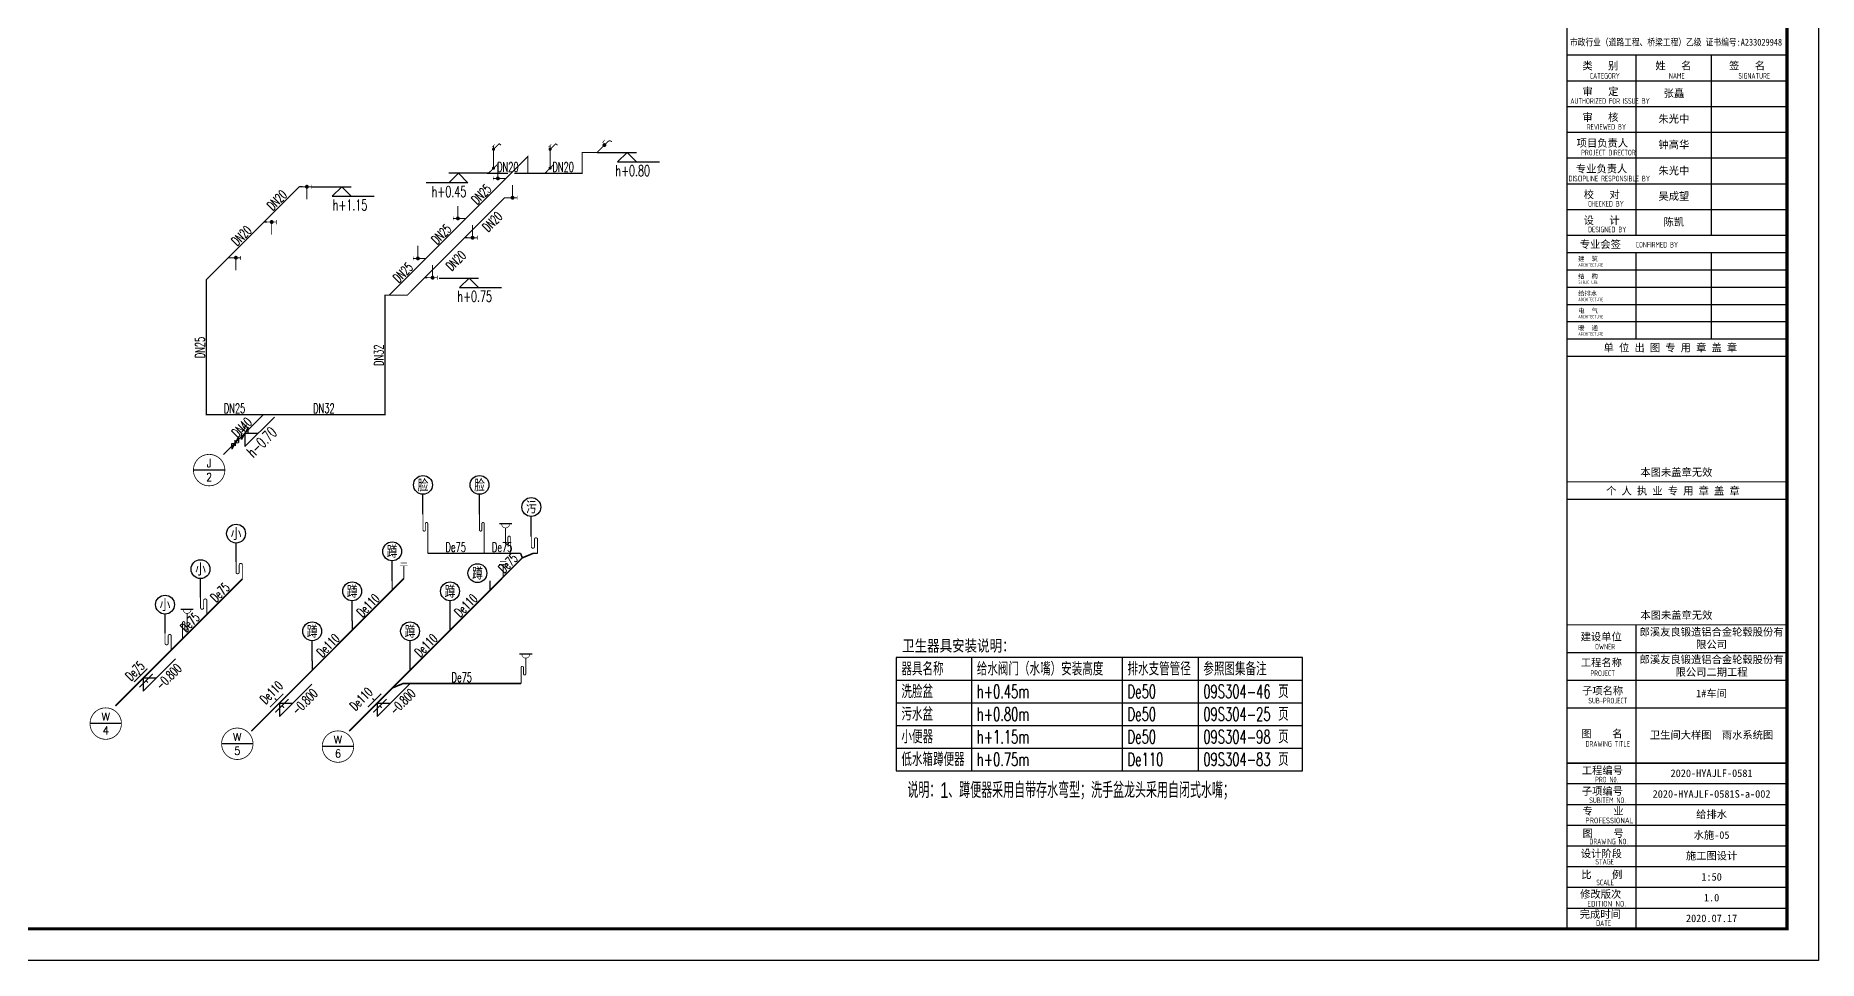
# Model space of a CAD drawing. Extents: x 12811826 to 27008858, y -1172757 to 50528.
# Drawn here: x 13510002 to 13538385, y -601343 to -586627 of the extents above; entities that cross this region are included whole.
import ezdxf
from ezdxf.enums import TextEntityAlignment as Align

# ---------------------------------------------------------------- set-up
doc = ezdxf.new("R2010")
doc.units = 0
doc.header["$LTSCALE"] = 1000
doc.header["$MEASUREMENT"] = 0
for name, color, linetype in [('DIM_污水', 3, 'Continuous'), ('DIM_消防', 3, 'Continuous'), ('EQUIP_地漏', 7, 'Continuous'), ('EQUIP_污水', 7, 'Continuous'), ('EQUIP_给水', 7, 'Continuous'), ('PIPE-污水', 2, 'Continuous'), ('PIPE-给水', 3, 'Continuous'), ('PUB_TITLE', 4, 'Continuous'), ('TEXT_污水', 7, 'Continuous'), ('TEXT_给水', 7, 'Continuous'), ('TK', 4, 'Continuous'), ('TWT_DIM', 3, 'Continuous'), ('TWT_ELEV', 3, 'Continuous'), ('TWT_IDEN', 3, 'Continuous'), ('TWT_TAB', 7, 'Continuous'), ('TWT_TEXT', 7, 'Continuous'), ('VALVE_污水', 7, 'Continuous'), ('VALVE_给水', 7, 'Continuous')]:
    doc.layers.add(name, color=color, linetype=linetype)
doc.styles.add('-宋体', font='', dxfattribs={"width": 0.8})
doc.styles.add('_TWT_CIRCLE', font='COMPLEX', dxfattribs={"width": 1.1, "height": 3, "bigfont": 'HZTXT'})
doc.styles.add('_TWT_DIM_ELE', font='SIMPLEX', dxfattribs={"width": 0.8, "height": 3, "bigfont": 'HZTXT'})
doc.styles.add('_TWT_PIPEDN', font='SIMPLEX', dxfattribs={"width": 0.8, "height": 3, "bigfont": 'HZTXT'})
doc.styles.add('_TWT_SANITARY', font='', dxfattribs={"width": 0.8, "height": 3.5})
doc.styles.add('HZ', font='txt_____.ttf', dxfattribs={"bigfont": 'hztxt'})
doc.styles.add('TSSD_REIN', font='tssdeng.shx', dxfattribs={"width": 0.7, "bigfont": 'tssdchn.shx'})
doc.styles.add('中西文等高字体', font='HZTXT_E.shx', dxfattribs={"width": 0.7, "bigfont": 'HZTXT.shx'})
doc.styles.add('图签宋体', font='', dxfattribs={"height": 300})
doc.styles.get('-宋体').set_extended_font_data('SimSun')
doc.styles.get('_TWT_SANITARY').set_extended_font_data('SimSun')
doc.styles.get('图签宋体').set_extended_font_data('NSimSun')

# ---------------------------------------------------------------- blocks, each defined once
blk = doc.blocks.new('GeYuanFrame_60560235', base_point=(20.09, 4.53))
at = {"layer": 'PUB_TITLE'}
for points in [[(803.09, 235.33), (803.09, 292.73)], [(827.09, 235.33), (827.09, 292.73)], [(803.09, 202.33), (803.09, 229.83)], [(827.09, 202.33), (827.09, 229.83)], [(803.09, 14.53), (803.09, 111.33)]]:
    blk.add_lwpolyline(points, dxfattribs=at)
at = {"layer": 'TK'}
for p, q in [((781.09, 284.53), (851.09, 284.53)), ((781.09, 276.33), (851.09, 276.33)), ((781.09, 268.13), (851.09, 268.13)), ((781.09, 259.93), (851.09, 259.93)), ((781.09, 251.73), (851.09, 251.73)), ((781.09, 243.53), (851.09, 243.53)), ((781.09, 235.33), (851.09, 235.33)), ((781.09, 235.33), (851.09, 235.33)), ((781.09, 102.53), (851.09, 102.53)), ((781.09, 93.73), (851.09, 93.73)), ((781.09, 84.93), (803.09, 84.93)), ((781.09, 84.93), (851.09, 84.93)), ((781.09, 67.37), (851.09, 67.37)), ((781.09, 67.33), (851.09, 67.33)), ((781.09, 60.77), (851.09, 60.77)), ((781.09, 54.17), (851.09, 54.17)), ((781.09, 47.57), (851.09, 47.57)), ((781.09, 40.97), (851.09, 40.97)), ((781.09, 34.37), (851.09, 34.37)), ((781.09, 27.77), (851.09, 27.77)), ((781.09, 21.17), (851.09, 21.17)), ((781.09, 14.53), (851.09, 14.53))]:
    blk.add_line(p, q, dxfattribs=at)
blk.add_lwpolyline([(20.09, 4.53), (20.09, 598.53), (861.09, 598.53), (861.09, 4.53)], close=True, dxfattribs=at)
at = {"layer": 'TK', "const_width": 1}
blk.add_lwpolyline([(45.09, 588.53), (851.09, 588.53), (851.09, 14.53), (45.09, 14.53)], close=True, dxfattribs=at)
at = {"layer": 'TK'}
for points, const_width in [([(781.09, 588.53), (781.09, 14.53)], 0.4), ([(781.09, 292.73), (851.09, 292.73)], 0.35), ([(781.09, 292.73), (851.09, 292.73)], 0.35), ([(781.09, 235.33), (851.09, 235.33)], 0.35), ([(781.09, 202.33), (851.09, 202.33)], 0.35), ([(781.09, 156.83), (851.09, 156.83)], 0.35), ([(781.09, 111.33), (851.09, 111.33)], 0.35), ([(781.09, 67.37), (851.09, 67.37)], 0.35)]:
    blk.add_lwpolyline(points, dxfattribs=dict(at, const_width=const_width))
for points in [[(781.09, 292.73), (851.09, 292.73)], [(781.09, 235.33), (851.09, 235.33)], [(781.09, 229.83), (851.09, 229.83)], [(781.09, 224.33), (851.09, 224.33)], [(781.09, 218.83), (851.09, 218.83)], [(781.09, 213.33), (851.09, 213.33)], [(781.09, 207.83), (851.09, 207.83)], [(781.09, 202.33), (851.09, 202.33)], [(781.09, 196.83), (851.09, 196.83)], [(781.09, 151.33), (851.09, 151.33)]]:
    blk.add_lwpolyline(points, dxfattribs=at)
for s, height, style, width, p in [('市政行业（道路工程、桥梁工程）乙级 证书编号:A233029948', 2.2, '-宋体', 0.8, (782, 295.69)), ('CATEGORY', 1.8, 'TSSD_REIN', 0.7, (788.32, 285.17)), ('NAME', 1.8, 'TSSD_REIN', 0.7, (813.51, 285.17)), ('SIGNATURE', 1.8, 'TSSD_REIN', 0.7, (835.66, 285.17)), ('AUTHORIZED FOR ISSUE BY', 1.8, 'TSSD_REIN', 0.7, (782.12, 277.17)), ('REVIEWED BY', 1.8, 'TSSD_REIN', 0.7, (787.36, 268.91)), ('PROJECT DIRECTOR', 1.8, 'TSSD_REIN', 0.7, (785.55, 260.74)), ('DISCIPLINE RESPONSIBLE BY', 1.8, 'TSSD_REIN', 0.7, (781.57, 252.48)), ('CHECKED BY', 1.8, 'TSSD_REIN', 0.7, (787.75, 244.44)), ('DESIGNED BY', 1.8, 'TSSD_REIN', 0.7, (787.76, 236.27)), ('CONFIRMED BY', 1.8, 'TSSD_REIN', 0.7, (802.94, 231.42)), ('ARCHITECTURE', 1.08, 'TSSD_REIN', 0.7, (784.65, 225.34)), ('STRUCTURE', 1.08, 'TSSD_REIN', 0.7, (784.65, 219.84)), ('ARCHITECTURE', 1.08, 'TSSD_REIN', 0.7, (784.65, 214.34)), ('ARCHITECTURE', 1.08, 'TSSD_REIN', 0.7, (784.65, 208.84)), ('ARCHITECTURE', 1.08, 'TSSD_REIN', 0.7, (784.65, 203.34)), ('OWNER', 1.8, 'TSSD_REIN', 0.7, (789.98, 103.48)), ('PROJECT', 1.8, 'TSSD_REIN', 0.7, (788.52, 95.02)), ('SUB-PROJECT', 1.8, 'TSSD_REIN', 0.7, (787.86, 86.3)), ('DRAWING TITLE', 1.8, 'TSSD_REIN', 0.7, (786.97, 72.53)), ('PRO N0.', 1.8, 'TSSD_REIN', 0.7, (790.01, 61.15)), ('SUBITEM NO.', 1.8, 'TSSD_REIN', 0.7, (788.15, 54.58)), ('PROFESSIONAL', 1.8, 'TSSD_REIN', 0.8, (786.88, 48.15)), ('DRAWING NO.', 1.8, 'TSSD_REIN', 0.7, (788.19, 41.45)), ('STAGE', 1.8, 'TSSD_REIN', 0.7, (790.09, 35.03)), ('SCALE', 1.8, 'TSSD_REIN', 0.7, (790.38, 28.42)), ('EDITION NO.', 1.8, 'TSSD_REIN', 0.8, (787.53, 21.64)), ('DATE', 1.8, 'TSSD_REIN', 0.7, (790.33, 15.45))]:
    blk.add_text(s, height=height, dxfattribs=dict(at, style=style, width=width)).set_placement(p)
at = {"layer": 'TK', "style": '图签宋体'}
for s, height, p in [('类   别', 2.4, (785.97, 288.09)), ('姓   名', 2.4, (809.2, 288.09)), ('签   名', 2.4, (832.68, 288.09)), ('审   定', 2.4, (785.97, 279.89)), ('审   核', 2.4, (785.97, 271.69)), ('项目负责人', 2.4, (784.13, 263.49)), ('专业负责人', 2.4, (783.89, 255.29)), ('校   对', 2.4, (786.38, 247.09)), ('设   计', 2.4, (786.36, 238.89)), ('专业会签', 2.4, (785.12, 231.24)), ('建  筑', 1.44, (784.61, 227.11)), ('结  构', 1.44, (784.61, 221.61)), ('给排水', 1.44, (784.61, 216.11)), ('电  气', 1.44, (784.61, 210.61)), ('暖  通', 1.44, (784.61, 205.11)), ('单 位 出 图 专 用 章 盖 章', 2.4, (792.72, 198.35)), ('本图未盖章无效', 2.4, (804.43, 158.7)), ('个 人 执 业 专 用 章 盖 章', 2.4, (793.52, 152.77)), ('本图未盖章无效', 2.4, (804.43, 113.2)), ('建设单位', 2.4, (785.39, 106.33)), ('工程名称', 2.4, (785.47, 98.12)), ('子项名称', 2.4, (785.85, 89.14)), ('图    名', 2.4, (785.63, 75.5)), ('工程编号', 2.4, (785.77, 63.77)), ('子项编号', 2.4, (785.77, 57.19)), ('专    业', 2.4, (786.01, 50.88)), ('图    号', 2.4, (786.02, 43.77)), ('设计阶段', 2.4, (785.45, 37.32)), ('比    例', 2.4, (785.59, 30.63)), ('修改版次', 2.4, (785.24, 24.41)), ('完成时间', 2.4, (785.11, 18.02))]:
    blk.add_text(s, height=height, dxfattribs=at).set_placement(p)
at = {"layer": 'TK', "char_height": 2.4, "attachment_point": 5, "style": '图签宋体'}
for s, insert, width in [('张矗', (815.09, 280.4), 24), ('朱光中', (815.09, 272.23), 24), ('钟高华', (815.09, 264.03), 24), ('朱光中', (815.09, 255.76), 24), ('吴成望', (815.09, 247.63), 24), ('陈凯', (815.09, 239.43), 24), ('郎溪友良锻造铝合金轮毂股份有限公司', (827.09, 106.93), 48), ('郎溪友良锻造铝合金轮毂股份有限公司二期工程', (827.09, 98.13), 48), ('1#车间', (827.09, 89.33), 48), ('卫生间大样图  雨水系统图', (827.09, 76.13), 48), ('2020-HYAJLF-0581', (827.09, 64.07), 48), ('2020-HYAJLF-0581S-a-002', (827.09, 57.47), 48), ('给排水', (827.09, 50.87), 48), ('水施-05', (827.09, 44.27), 48), ('施工图设计', (827.09, 37.67), 48), ('1:50', (827.09, 31.07), 48), ('1.0', (827.09, 24.47), 48), ('2020.07.17', (827.09, 17.88), 48)]:
    blk.add_mtext(s, dxfattribs=dict(at, insert=insert, width=width))
blk = doc.blocks.new('$TWTSYS$00000053')
at = {"const_width": 30}
blk.add_lwpolyline([(0, 0), (283, 283, -0.443942), (411, 276, 1.105826)], format="xyb", dxfattribs=at)
for points, const_width in [([(102, 252), (192, 342)], 15), ([(154, 162), (154, 304)], 10)]:
    blk.add_lwpolyline(points, dxfattribs=dict(const_width=const_width))
at = {"const_width": 62.5}
blk.add_lwpolyline([(152, 152, 1), (196, 196, 1)], format="xyb", close=True, dxfattribs=at)
at = {"style": 'HZ', "width": 0.7, "flags": 1}
for tag in ['UNIT', 'WHAT', 'SPEC']:
    blk.add_attdef(tag, (0, 0), '', height=0.0001, dxfattribs=at)
blk = doc.blocks.new('$VALVE$00000335')
for p, q in [((178, 53), (-178, -53)), ((-125, 0), (-178, -53)), ((-125, 0), (-72, 53)), ((-72, 53), (72, -53)), ((0, 0), (-53, -53)), ((0, 0), (53, 53)), ((125, 0), (72, -53)), ((125, 0), (178, 53))]:
    blk.add_line(p, q)
for p in [(-125, 0), (125, 0)]:
    blk.add_point(p)
blk = doc.blocks.new('$VALVE$00000359')
for p, q in [((177, 53), (-177, -53)), ((-177, -53), (-71, 53)), ((-30, 88), (111, 88)), ((71, -53), (177, 53))]:
    blk.add_line(p, q)
for p in [(-124, 0), (124, 0)]:
    blk.add_point(p)
blk.add_solid([(41, 88), (23, 106), (111, 88)])
blk = doc.blocks.new('$TWTSYS$00000410')
blk.add_line((53, 944), (-347, 944))
for points, const_width in [([(-25, 944, -1.067664), (-275, 944)], 20), ([(0, 0), (0, 512, 1), (-75, 512), (-75, 312, -1), (-150, 312), (-150, 810)], 30)]:
    blk.add_lwpolyline(points, format="xyb", dxfattribs=dict(const_width=const_width))
at = {"style": 'HZ', "flags": 1}
for tag in ['UNIT', 'SPEC', 'WHAT']:
    blk.add_attdef(tag, (-150, 810), '', height=0.001, dxfattribs=at)
blk = doc.blocks.new('$TWTSYS$00000086')
at = {"const_width": 30}
blk.add_lwpolyline([(0, 0), (0, 946, 1), (-75, 946), (-75, 746, -1), (-150, 746), (-150, 1244)], format="xyb", dxfattribs=at)
blk = doc.blocks.new('$TWTSYS$00000408')
blk.add_line((-53, 944), (347, 944))
for points, const_width in [([(0, 0), (0, 512, -1), (75, 512), (75, 312, 1), (150, 312), (150, 810)], 30), ([(25, 944, 1.067664), (275, 944)], 20)]:
    blk.add_lwpolyline(points, format="xyb", dxfattribs=dict(const_width=const_width))
at = {"style": 'HZ', "flags": 1}
for tag in ['WHAT', 'SPEC', 'UNIT']:
    blk.add_attdef(tag, (150, 810), '', height=0.001, dxfattribs=at)
blk = doc.blocks.new('$TWTSYS$00000087')
at = {"const_width": 30}
blk.add_lwpolyline([(0, 0), (0, 456, 0.75), (-100, 456), (-100, 202, -0.75), (-200, 202), (-200, 540)], format="xyb", dxfattribs=at)
blk = doc.blocks.new('$TWTSYS$00000409')
blk.add_line((-53, 944), (347, 944))
for points, const_width in [([(0, 0), (0, 512, -1), (75, 512), (75, 312, 1), (150, 312), (150, 810)], 30), ([(25, 944, 1.067664), (275, 944)], 20)]:
    blk.add_lwpolyline(points, format="xyb", dxfattribs=dict(const_width=const_width))
at = {"style": 'HZ', "flags": 1}
for tag in ['WHAT', 'SPEC', 'UNIT']:
    blk.add_attdef(tag, (150, 810), '', height=0.001, dxfattribs=at)
blk = doc.blocks.new('$TWTSYS$00000426')
for points, const_width in [([(-125, 407), (125, 407)], 20), ([(-100, 500), (100, 500)], 20), ([(0, 407), (0, 0)], 30)]:
    blk.add_lwpolyline(points, dxfattribs=dict(const_width=const_width))
at = {"style": 'HZ', "width": 0.7, "flags": 1}
for tag in ['UNIT', 'SPEC', 'WHAT']:
    blk.add_attdef(tag, (0, 0), '', height=0.001, dxfattribs=at)
blk = doc.blocks.new('$TWTSYS$00000090')
at = {"color": 0, "const_width": 42}
blk.add_lwpolyline([(0, 303), (0, 0)], dxfattribs=at)
blk = doc.blocks.new('$VALVE$00000553')
at = {"const_width": 30}
for points in [[(0, 100), (-250, 100), (-250, 100)], [(0, 100), (0, 175)], [(0, 100), (250, 100), (250, 100)], [(-250, -100), (-250, -100), (0, -100)], [(250, -100), (250, -100), (0, -100)], [(0, -175), (0, -100)]]:
    blk.add_lwpolyline(points, dxfattribs=at)
blk = doc.blocks.new('$ATTACHMENT$00000128')
for points, const_width in [([(0, 0), (-300, 0)], 30), ([(-298, 60), (-298, -70)], 15), ([(-150, 0), (-150, -400)], 30)]:
    blk.add_lwpolyline(points, dxfattribs=dict(const_width=const_width))
at = {"const_width": 62.5}
blk.add_lwpolyline([(-119, 0, -1), (-181, 0, -1)], format="xyb", close=True, dxfattribs=at)
at = {"style": 'HZ', "width": 0.7, "flags": 1}
for tag in ['UNIT', 'SPEC', 'WHAT']:
    blk.add_attdef(tag, (0, 0), '', height=0.001, dxfattribs=at)
blk = doc.blocks.new('$ATTACHMENT$00000125')
for points, const_width in [([(0, 0), (320, 0)], 30), ([(170, 0), (170, 400)], 30), ([(320, -65), (320, 65)], 15)]:
    blk.add_lwpolyline(points, dxfattribs=dict(const_width=const_width))
at = {"const_width": 62.5}
blk.add_lwpolyline([(139, 0, -1), (201, 0, -1)], format="xyb", close=True, dxfattribs=at)
at = {"style": 'HZ', "width": 0.7, "flags": 1}
for tag in ['UNIT', 'SPEC', 'WHAT']:
    blk.add_attdef(tag, (0, 0), '', height=0.001, dxfattribs=at)
blk = doc.blocks.new('$ATTACHMENT$00000141')
for points, const_width in [([(50, 769), (146, 865)], 15), ([(103, 705), (280, 882), (344, 834)], 30), ([(103, 822), (103, 103)], 30), ([(0, 0), (220, 220)], 30), ([(220, 278), (220, 154)], 15)]:
    blk.add_lwpolyline(points, dxfattribs=dict(const_width=const_width))
at = {"const_width": 50}
for points in [[(78, 705, 1), (128, 705, 1)], [(78, 105, 1), (128, 105, 1)]]:
    blk.add_lwpolyline(points, format="xyb", close=True, dxfattribs=at)
at = {"style": 'HZ', "width": 0.7, "flags": 1}
for tag in ['UNIT', 'SPEC', 'WHAT']:
    blk.add_attdef(tag, (0, 0), '', height=0.001, dxfattribs=at)

msp = doc.modelspace()

# ---------------------------------------------------------------- hatches: boundary and pattern name
at = {"layer": 'PIPE-污水', "linetype": 'Continuous'}
for points in [[(13517922.1, -594866.3), (13517917.3, -594854.7), (13517919.6, -594853.8)], [(13517922.1, -594866.3), (13517922.1, -594853.8), (13517919.6, -594853.8)], [(13515849.9, -596938.4), (13515845.1, -596926.9), (13515847.4, -596925.9)], [(13515849.9, -596938.4), (13515849.9, -596925.9), (13515847.4, -596925.9)]]:
    msp.add_hatch(color=256, dxfattribs=at).paths.add_polyline_path(points)
at = {"layer": 'PIPE-给水', "linetype": 'Continuous'}
for points in [[(13517839, -588549.1), (13517832.9, -588542.9), (13517847.8, -588528)], [(13517839, -588549.1), (13517847.8, -588549.1), (13517847.8, -588528)], [(13518702.4, -588485), (13518693.7, -588485), (13518693.7, -588476.2)], [(13518702.4, -588485), (13518702.4, -588476.2), (13518693.7, -588476.2)], [(13518939.8, -588485), (13518946, -588491.2), (13518943.4, -588493.7)], [(13518939.8, -588485), (13518939.8, -588493.7), (13518943.4, -588493.7)], [(13517210.6, -588817), (13517204.5, -588810.8), (13517189.5, -588825.8)], [(13517210.6, -588817), (13517210.6, -588825.8), (13517189.5, -588825.8)], [(13518702.4, -588817), (13518702.4, -588825.8), (13518711.2, -588825.8)], [(13518702.4, -588817), (13518711.2, -588817), (13518711.2, -588825.8)], [(13514199.6, -589030.7), (13514193.4, -589024.6), (13514196, -589022)], [(13514199.6, -589030.7), (13514199.6, -589022), (13514196, -589022)], [(13517469.4, -589205.9), (13517463.2, -589199.7), (13517465.8, -589197.1)], [(13517469.4, -589205.9), (13517469.4, -589197.1), (13517465.8, -589197.1)], [(13512719, -590511.3), (13512712.8, -590505.1), (13512710.3, -590507.7)], [(13512719, -590511.3), (13512710.3, -590511.3), (13512710.3, -590507.7)], [(13515564.3, -590757.8), (13515555.5, -590757.8), (13515555.5, -590749)], [(13515564.3, -590757.8), (13515564.3, -590749), (13515555.5, -590749)], [(13515917.5, -590757.8), (13515917.5, -590766.5), (13515921.1, -590766.5)], [(13515917.5, -590757.8), (13515923.7, -590763.9), (13515921.1, -590766.5)], [(13512719, -592658.3), (13512719, -592667.1), (13512710.3, -592667.1)], [(13512719, -592658.3), (13512710.3, -592658.3), (13512710.3, -592667.1)], [(13515564.3, -592658.3), (13515564.3, -592667.1), (13515573, -592667.1)], [(13515564.3, -592658.3), (13515573, -592658.3), (13515573, -592667.1)]]:
    msp.add_hatch(color=256, dxfattribs=at).paths.add_polyline_path(points)

# ---------------------------------------------------------------- linework, layer by layer
at = {"layer": 'DIM_污水'}
for p, q in [((13511715.8, -597061.3), (13512230.8, -596546.4)), ((13511699.3, -596865.7), (13511821.9, -596743.1)), ((13511715.8, -596849.2), (13511715.8, -597061.3)), ((13511715.8, -596849.2), (13511927.9, -596849.2)), ((13513865.4, -597265.7), (13513988, -597143.1)), ((13513881.9, -597461.3), (13514396.9, -596946.4)), ((13515422.7, -597265.7), (13515545.2, -597143.1)), ((13515439.1, -597461.3), (13515954.1, -596946.4)), ((13513881.9, -597249.2), (13513881.9, -597461.3)), ((13513881.9, -597249.2), (13514094, -597249.2)), ((13515439.1, -597249.2), (13515439.1, -597461.3)), ((13515439.1, -597249.2), (13515651.3, -597249.2))]:
    msp.add_line(p, q, dxfattribs=at)
at = {"layer": 'DIM_消防'}
for p, q in [((13513013.8, -593540.9), (13512513.8, -593540.9)), ((13511367.6, -597575.1), (13510867.6, -597575.1)), ((13513462.3, -597896.5), (13512962.3, -597896.5)), ((13515064.4, -597941.1), (13514564.4, -597941.1))]:
    msp.add_line(p, q, dxfattribs=at)
at = {"layer": 'DIM_消防', "const_width": 12.5}
for points in [[(13513013.8, -593540.9, 1), (13512513.8, -593540.9, 1)], [(13511367.6, -597575.1, 1), (13510867.6, -597575.1, 1)], [(13513462.3, -597896.5, 1), (13512962.3, -597896.5, 1)], [(13515064.4, -597941.1, 1), (13514564.4, -597941.1, 1)]]:
    msp.add_lwpolyline(points, format="xyb", close=True, dxfattribs=at)
at = {"layer": 'PIPE-污水', "linetype": 'Continuous', "ltscale": 0.25, "const_width": 25}
for points in [[(13517143.8, -594866.3), (13516243.8, -594866.3)], [(13517722.1, -594866.3), (13517143.8, -594866.3)], [(13517722.1, -594866.3), (13517751.4, -594937)], [(13517922.1, -594866.3), (13517751.4, -594937)], [(13517993.5, -594866.3), (13517922.1, -594866.3)], [(13517751.4, -594937), (13517443.7, -595244.6)], [(13513292.6, -595272.4), (13512727, -595838)], [(13515677.9, -595453.2), (13515041.6, -596089.5)], [(13515677.9, -595453.2), (13515863.4, -595267.7)], [(13517235.2, -595453.2), (13516598.8, -596089.5)], [(13517443.7, -595244.6), (13517235.2, -595453.2)], [(13512727, -595838), (13512338.2, -596226.8)], [(13512338.2, -596226.8), (13512161.3, -596403.7)], [(13515041.6, -596089.5), (13514405.2, -596725.9)], [(13516598.8, -596089.5), (13515962.4, -596725.9)], [(13512161.3, -596403.7), (13511270.3, -597294.7)], [(13514405.2, -596725.9), (13513436.4, -597694.7)], [(13515962.4, -596725.9), (13515679.2, -597009.1)], [(13515679.2, -597009.1), (13514993.6, -597694.7)], [(13515849.9, -596938.4), (13515679.2, -597009.1)], [(13515849.9, -596938.4), (13517731, -596938.4)]]:
    msp.add_lwpolyline(points, dxfattribs=at)
at = {"layer": 'PIPE-给水', "linetype": 'Continuous', "ltscale": 0.25, "const_width": 17.5}
for points in [[(13517489.6, -588898.6), (13517839, -588549.1)], [(13517839, -588549.1), (13517839, -588817)], [(13518702.4, -588817), (13518702.4, -588485)], [(13518702.4, -588485), (13518939.8, -588485)], [(13518939.8, -588485), (13518969.7, -588455.1)], [(13516853.2, -589535), (13517489.6, -588898.6)], [(13517210.6, -588817), (13517240.5, -588787.2)], [(13517210.6, -588817), (13517521.1, -588817)], [(13517489.6, -588898.6), (13517446.3, -588898.6)], [(13517621.1, -588817), (13517839, -588817)], [(13517839, -588817), (13518110.6, -588817)], [(13518110.6, -588817), (13518140.5, -588787.2)], [(13518110.6, -588817), (13518702.4, -588817)], [(13513638, -589592.3), (13514199.6, -589030.7)], [(13514199.6, -589030.7), (13514245.9, -589030.7)], [(13516833, -589842.3), (13517469.4, -589205.9)], [(13517469.4, -589205.9), (13517509.5, -589205.9)], [(13513069.5, -590160.8), (13513638, -589592.3)], [(13513638, -589592.3), (13513684.4, -589592.3)], [(13516216.8, -590171.4), (13516853.2, -589535)], [(13516853.2, -589535), (13516809.9, -589535)], [(13516196.6, -590478.6), (13516833, -589842.3)], [(13516833, -589842.3), (13516873.1, -589842.3)], [(13512719, -590511.3), (13513069.5, -590160.8)], [(13513069.5, -590160.8), (13513115.8, -590160.8)], [(13515630.4, -590757.8), (13516216.8, -590171.4)], [(13516216.8, -590171.4), (13516173.5, -590171.4)], [(13512719, -592658.3), (13512719, -590511.3)], [(13515917.5, -590757.8), (13516196.6, -590478.6)], [(13516196.6, -590478.6), (13516236.7, -590478.6)], [(13515564.3, -592658.3), (13515564.3, -590757.8)], [(13515564.3, -590757.8), (13515630.4, -590757.8)], [(13515630.4, -590757.8), (13515917.5, -590757.8)], [(13513628.7, -592658.3), (13512719, -592658.3)], [(13513385.3, -592901.7), (13513628.7, -592658.3)], [(13513628.7, -592658.3), (13515564.3, -592658.3)], [(13513088.8, -593198.2), (13513126.5, -593160.5)], [(13513232.5, -593054.5), (13513280.3, -593006.7)]]:
    msp.add_lwpolyline(points, dxfattribs=at)
at = {"layer": 'TWT_DIM'}
for p, q in [((13516168.8, -594244.4), (13516168.8, -593926.5)), ((13517068.8, -594244.4, 0), (13517068.8, -593926.5, 0)), ((13517893.5, -594596.4), (13517893.5, -594278.4)), ((13513192.6, -595002.5), (13513192.6, -594701.1)), ((13515677.9, -595301.7), (13515677.9, -594983.8)), ((13512627, -595568.2), (13512627, -595266.8)), ((13515041.6, -595938.1), (13515041.6, -595620.2)), ((13516598.8, -595938.1), (13516598.8, -595620.2)), ((13512061.3, -596133.8), (13512061.3, -595832.5)), ((13514405.2, -596574.5), (13514405.2, -596256.6)), ((13515962.4, -596574.5), (13515962.4, -596256.6))]:
    msp.add_line(p, q, dxfattribs=at)
at = {"layer": 'TWT_ELEV'}
for p, q in [((13518939.8, -588485), (13519567.8, -588485)), ((13519417.8, -588485), (13519267.8, -588635)), ((13519267.8, -588635), (13519933, -588635)), ((13519417.8, -588485), (13519567.8, -588635)), ((13516732.6, -588817), (13516582.6, -588967)), ((13517210.6, -588817), (13516582.6, -588817)), ((13516732.6, -588817), (13516882.6, -588967)), ((13514395.9, -589030.7), (13515023.9, -589030.7)), ((13514873.9, -589030.7), (13514723.9, -589180.7)), ((13514723.9, -589180.7), (13515389.1, -589180.7)), ((13514873.9, -589030.7), (13515023.9, -589180.7)), ((13516882.6, -588967), (13516217.4, -588967)), ((13516424.1, -590485.2), (13517052.1, -590485.2)), ((13516902.1, -590485.2), (13516752.1, -590635.2)), ((13516752.1, -590635.2), (13517417.3, -590635.2)), ((13516902.1, -590485.2), (13517052.1, -590635.2)), ((13512994.8, -593292.2), (13513438.8, -592848.1)), ((13513332.8, -593166.3), (13513803.1, -592696)), ((13513332.8, -592954.2), (13513332.8, -593166.3)), ((13513332.8, -592954.2), (13513544.9, -592954.2))]:
    msp.add_line(p, q, dxfattribs=at)
at = {"layer": 'TWT_IDEN'}
for centre in [(13516168.8, -593776.5), (13517068.8, -593776.5), (13517893.5, -594128.4), (13513192.6, -594551.1), (13515677.9, -594833.8), (13512627, -595116.8), (13517035.1, -595180.2), (13515041.6, -595470.2), (13516598.8, -595470.2), (13512061.3, -595682.5), (13514405.2, -596106.6), (13515962.4, -596106.6)]:
    msp.add_circle(centre, 150, dxfattribs=at)
at = {"layer": 'TWT_TAB'}
msp.add_lwpolyline([(13523701.5, -598324.6), (13530170.9, -598324.6), (13530170.9, -596524.6), (13523701.5, -596524.6)], close=True, dxfattribs=at)
for points in [[(13524901.6, -596524.6), (13524901.6, -598324.6)], [(13527301.6, -596524.6), (13527301.6, -598324.6)], [(13528508.4, -596524.6), (13528508.4, -598324.6)], [(13523701.5, -596884.6), (13530170.9, -596884.6)], [(13523701.5, -597244.6), (13530170.9, -597244.6)], [(13523701.5, -597604.6), (13530170.9, -597604.6)], [(13523701.5, -597964.6), (13530170.9, -597964.6)], [(13523701.5, -598324.6), (13530170.9, -598324.6)]]:
    msp.add_lwpolyline(points, dxfattribs=at)

# ---------------------------------------------------------------- block references
at = {"color": 8, "xscale": 50, "yscale": 50, "zscale": 50}
msp.add_blockref('GeYuanFrame_60560235', (13496334.8, -601343.1), dxfattribs=at)
at = {"layer": 'EQUIP_地漏', "xscale": 0.5, "yscale": 0.5, "zscale": 0.5}
for name, p in [('$TWTSYS$00000410', (13517558.9, -594866.3)), ('$TWTSYS$00000408', (13512338.2, -596226.8)), ('$TWTSYS$00000409', (13517731, -596938.4))]:
    msp.add_blockref(name, p, dxfattribs=at)
at = {"layer": 'EQUIP_污水', "xscale": 0.5, "yscale": 0.5, "zscale": 0.5}
for name, p in [('$TWTSYS$00000086', (13516243.8, -594866.3)), ('$TWTSYS$00000086', (13517143.8, -594866.3)), ('$TWTSYS$00000087', (13517993.5, -594866.3)), ('$TWTSYS$00000087', (13513292.6, -595272.4)), ('$TWTSYS$00000426', (13515863.4, -595267.7)), ('$TWTSYS$00000426', (13517443.7, -595244.6)), ('$TWTSYS$00000090', (13515677.9, -595453.2)), ('$TWTSYS$00000090', (13517235.2, -595453.2)), ('$TWTSYS$00000087', (13512727, -595838)), ('$TWTSYS$00000090', (13515041.6, -596089.5)), ('$TWTSYS$00000090', (13516598.8, -596089.5)), ('$TWTSYS$00000087', (13512161.3, -596403.7)), ('$TWTSYS$00000090', (13514405.2, -596725.9)), ('$TWTSYS$00000090', (13515962.4, -596725.9))]:
    msp.add_blockref(name, p, dxfattribs=at)
at = {"layer": 'EQUIP_给水', "xscale": 0.5, "yscale": 0.5, "zscale": 0.5}
for name, p in [('$ATTACHMENT$00000141', (13517240.5, -588787.2)), ('$ATTACHMENT$00000141', (13518140.5, -588787.2)), ('$TWTSYS$00000053', (13518969.7, -588455.1)), ('$ATTACHMENT$00000125', (13517509.5, -589205.9)), ('$ATTACHMENT$00000125', (13516873.1, -589842.3)), ('$ATTACHMENT$00000125', (13516236.7, -590478.6))]:
    msp.add_blockref(name, p, dxfattribs=at)
at = {"layer": 'EQUIP_给水', "xscale": 0.5, "yscale": -0.5, "zscale": 0.5, "rotation": 180}
for name, p in [('$ATTACHMENT$00000125', (13517446.3, -588898.6)), ('$ATTACHMENT$00000128', (13514245.9, -589030.7)), ('$ATTACHMENT$00000125', (13516809.9, -589535)), ('$ATTACHMENT$00000128', (13513684.4, -589592.3)), ('$ATTACHMENT$00000125', (13516173.5, -590171.4)), ('$ATTACHMENT$00000128', (13513115.8, -590160.8))]:
    msp.add_blockref(name, p, dxfattribs=at)
at = {"layer": 'VALVE_污水', "xscale": 0.6, "yscale": 0.6, "zscale": 0.6}
for p, rotation in [((13511715.8, -596849.2), 224.9999999990268), ((13513881.9, -597249.2), 224.9999999990567), ((13515439.1, -597249.2), 224.9999999989541)]:
    msp.add_blockref('$VALVE$00000553', p, dxfattribs=dict(at, rotation=rotation))
at = {"layer": 'VALVE_给水', "xscale": 0.6, "yscale": 0.6, "zscale": 0.6, "rotation": 45.00000000006177}
for name, p in [('$VALVE$00000359', (13513332.8, -592954.2)), ('$VALVE$00000335', (13513179.5, -593107.5))]:
    msp.add_blockref(name, p, dxfattribs=at)

# ---------------------------------------------------------------- texts
at = {"layer": 'DIM_消防', "color": 7, "style": '_TWT_CIRCLE'}
for s, height, p, p2 in [('J', 131.9, (13512725.8, -593494.8), (13512801.8, -593494.8)), ('2', 129.4, (13512716.4, -593716.7), (13512811.2, -593716.7)), ('W', 120.8, (13511048, -597527.3), (13511187.2, -597527.3)), ('4', 127.4, (13511064.2, -597749.2), (13511171, -597749.2)), ('W', 120.8, (13513142.7, -597848.8), (13513281.9, -597848.8)), ('5', 129.4, (13513164.9, -598072.3), (13513259.8, -598072.3)), ('W', 120.8, (13514744.8, -597893.4), (13514884, -597893.4)), ('6', 129.4, (13514766.9, -598116.9), (13514861.8, -598116.9))]:
    msp.add_text(s, height=height, dxfattribs=at).set_placement(p, p2, align=Align.FIT)
at = {"layer": 'TEXT_污水', "linetype": 'Continuous', "style": '_TWT_PIPEDN', "width": 0.64}
for p in [(13516527, -594841.3), (13517266.1, -594841.3), (13516623.6, -596913.4)]:
    msp.add_text('De75', height=150, dxfattribs=at).set_placement(p)
for s, p in [('De75', (13517461.9, -595191.1)), ('De75', (13512874.1, -595655.5)), ('De110', (13515204.7, -595891.1)), ('De110', (13516761.9, -595891.1)), ('De75', (13512396.9, -596132.7)), ('De110', (13514568.3, -596527.4)), ('De110', (13516125.5, -596527.4)), ('De75', (13511519.7, -596905.3)), ('De110', (13513663, -597276.2)), ('De110', (13515092.9, -597380.6))]:
    msp.add_text(s, height=150, rotation=45, dxfattribs=at).set_placement(p)
at = {"layer": 'TEXT_给水', "linetype": 'Continuous', "style": '_TWT_PIPEDN', "width": 0.64}
for s, p in [('DN20', (13517348.8, -588792)), ('DN20', (13518230.5, -588792)), ('DN25', (13512997.9, -592633.3)), ('DN32', (13514420.5, -592633.3))]:
    msp.add_text(s, height=150, dxfattribs=at).set_placement(p)
for s, rotation, p in [('DN20', 45, (13513776.7, -589418.3)), ('DN25', 45, (13517029.2, -589323.6)), ('DN20', 45, (13517205.5, -589762)), ('DN20', 45, (13513211.6, -589983.3)), ('DN25', 45, (13516392.8, -589960)), ('DN20', 45, (13516625, -590382)), ('DN25', 45, (13515781.5, -590571.3)), ('DN25', 90, (13512694, -591760.8)), ('DN32', 90, (13515539.3, -591884)), ('DN40', 45, (13513216.6, -593035))]:
    msp.add_text(s, height=150, rotation=rotation, dxfattribs=at).set_placement(p)
at = {"layer": 'TWT_TAB'}
for s, height, style, width, p in [('卫生器具安装说明：', 182.28, '-宋体', 0.8, (13523797.5, -596426.6)), ('器具名称', 210, '_TWT_PIPEDN', 0.8, (13523785.5, -596809.6)), ('给水阀门（水嘴）安装高度', 210, '_TWT_PIPEDN', 0.8, (13524985.6, -596809.6)), ('排水支管管径', 210, '_TWT_PIPEDN', 0.8, (13527385.6, -596809.6)), ('参照图集备注', 210, '_TWT_PIPEDN', 0.8, (13528592.4, -596809.6)), ('洗脸盆', 210, '_TWT_PIPEDN', 0.8, (13523785.5, -597169.6)), ('h+0.45m', 210, '_TWT_PIPEDN', 0.64, (13524985.6, -597169.6)), ('De50', 210, '_TWT_PIPEDN', 0.64, (13527385.6, -597169.6)), ('09S304-46', 210, '_TWT_PIPEDN', 0.64, (13528592.4, -597169.6)), ('页', 210, '_TWT_PIPEDN', 0.8, (13529782.8, -597169.6)), ('污水盆', 210, '_TWT_PIPEDN', 0.8, (13523785.5, -597529.6)), ('h+0.80m', 210, '_TWT_PIPEDN', 0.64, (13524985.6, -597529.6)), ('De50', 210, '_TWT_PIPEDN', 0.64, (13527385.6, -597529.6)), ('09S304-25', 210, '_TWT_PIPEDN', 0.64, (13528592.4, -597529.6)), ('页', 210, '_TWT_PIPEDN', 0.8, (13529782.8, -597529.6)), ('小便器', 210, '_TWT_PIPEDN', 0.8, (13523785.5, -597889.6)), ('h+1.15m', 210, '_TWT_PIPEDN', 0.64, (13524985.6, -597889.6)), ('De50', 210, '_TWT_PIPEDN', 0.64, (13527385.6, -597889.6)), ('09S304-98', 210, '_TWT_PIPEDN', 0.64, (13528592.4, -597889.6)), ('页', 210, '_TWT_PIPEDN', 0.8, (13529782.8, -597889.6)), ('低水箱蹲便器', 210, '_TWT_PIPEDN', 0.8, (13523785.5, -598249.6)), ('页', 210, '_TWT_PIPEDN', 0.8, (13529782.8, -598249.6)), ('h+0.75m', 210, '_TWT_PIPEDN', 0.64, (13524985.6, -598249.6)), ('De110', 210, '_TWT_PIPEDN', 0.64, (13527385.6, -598249.6)), ('09S304-83', 210, '_TWT_PIPEDN', 0.64, (13528592.4, -598249.6))]:
    msp.add_text(s, height=height, dxfattribs=dict(at, style=style, width=width)).set_placement(p)
at = {"layer": 'TWT_TEXT'}
for s, height, style, width, p in [('h+0.80', 175, '_TWT_DIM_ELE', 0.64, (13519232.6, -588862.5)), ('h+1.15', 175, '_TWT_DIM_ELE', 0.64, (13514731.4, -589408.2)), ('h+0.45', 175, '_TWT_DIM_ELE', 0.64, (13516306.5, -589194.5)), ('h+0.75', 175, '_TWT_DIM_ELE', 0.64, (13516716.9, -590862.7)), ('说明：', 250, '中西文等高字体', 0.7, (13523880.4, -598759.7)), ('1', 250, '中西文等高字体', 0.7, (13524405.4, -598759.7)), ('、蹲便器采用自带存水弯型；洗手盆龙头采用自闭式水嘴；', 250, '中西文等高字体', 0.7, (13524530.4, -598759.7))]:
    msp.add_text(s, height=height, dxfattribs=dict(at, style=style, width=width)).set_placement(p)
at = {"layer": 'TWT_TEXT', "style": '_TWT_DIM_ELE', "width": 0.64}
for s, height, p in [('h-0.70', 175, (13513468.7, -593352.1)), ('-0.800', 150, (13512002.5, -597050.4)), ('-0.800', 150, (13514168.6, -597450.4)), ('-0.800', 150, (13515725.8, -597450.4))]:
    msp.add_text(s, height=height, rotation=45, dxfattribs=at).set_placement(p)
at = {"layer": 'TWT_TEXT', "style": '_TWT_SANITARY', "width": 0.878906}
for s, p, p2 in [('脸', (13516084, -593861.3), (13516253.7, -593861.3)), ('脸', (13516984, -593861.3), (13517153.7, -593861.3)), ('污', (13517808.6, -594213.3), (13517978.3, -594213.3)), ('小', (13513107.8, -594635.9), (13513277.5, -594635.9)), ('蹲', (13515593.1, -594918.7), (13515762.8, -594918.7)), ('小', (13512542.1, -595201.6), (13512711.8, -595201.6)), ('蹲', (13516950.2, -595265.1), (13517119.9, -595265.1)), ('蹲', (13514956.7, -595555.1), (13515126.4, -595555.1)), ('蹲', (13516513.9, -595555.1), (13516683.6, -595555.1)), ('小', (13511976.4, -595767.3), (13512146.1, -595767.3)), ('蹲', (13514320.3, -596191.4), (13514490, -596191.4)), ('蹲', (13515877.6, -596191.4), (13516047.3, -596191.4))]:
    msp.add_text(s, height=169.7, dxfattribs=at).set_placement(p, p2, align=Align.FIT)

doc.saveas('drawing.dxf')
